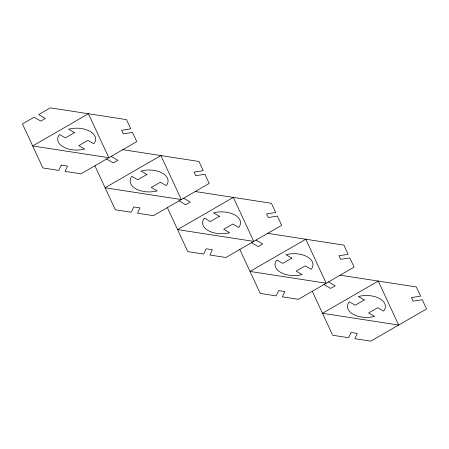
<?xml version="1.0" encoding="UTF-8"?>
<svg xmlns="http://www.w3.org/2000/svg" width="449" height="449" viewBox="0 0 449 449"><rect width="100%" height="100%" fill="white"/><g stroke="black" fill="none" stroke-linecap="round" stroke-linejoin="round"><path stroke-width="0.67" d="M122.79 149.68L198.98 161.466L203.251 170.665L194.086 172.079L195.758 175.677L204.918 174.263L209.189 183.461L153.412 215.66L137.484 213.196L139.936 207.904L133.707 206.938L131.248 212.231L115.32 209.767L94.902 165.776M195.248 191.51L271.437 203.296L275.703 212.495L266.538 213.909L268.21 217.507L277.375 216.092L281.641 225.291L225.869 257.49L209.936 255.026L212.394 249.734L206.158 248.774L203.706 254.061L187.772 251.597L167.359 207.612M267.699 233.34L343.889 245.126L348.16 254.325L338.995 255.745L340.662 259.342L349.827 257.922L354.098 267.121L298.321 299.32L282.387 296.856L284.846 291.564L278.616 290.604L276.157 295.891L260.224 293.427L239.811 249.442M340.151 275.17L416.341 286.956L420.612 296.155L411.447 297.575L413.119 301.172L422.279 299.752L426.55 308.951L370.773 341.15L354.845 338.686L357.297 333.399L351.067 332.434L348.609 337.727L332.681 335.257L312.263 291.272M111.128 156.409L117.834 160.287L113.277 162.92L106.565 159.047M183.585 198.245L190.292 202.117L185.729 204.75L179.022 200.877M256.037 240.075L262.744 243.947L258.181 246.58L251.474 242.707M328.488 281.905L335.201 285.777L330.638 288.41L323.925 284.537M61.255 165.109L58.797 170.401L42.863 167.937L22.45 123.946L34.113 117.217L40.82 121.09L45.383 118.452L38.676 114.579L50.339 107.85L126.528 119.636L130.794 128.829L121.634 130.249L123.301 133.847L132.466 132.433L136.737 141.626L80.96 173.83L65.026 171.366L67.485 166.074L61.255 165.109M88.431 113.743L32.659 145.942L108.849 157.728L88.431 113.743M74.5 132.629L65.374 137.899L59.464 134.487A18.976 10.956 0 0 0 63.23 146.885A18.976 10.956 0 0 0 84.704 149.057L78.794 145.644L87.914 140.374L93.824 143.787A18.976 10.956 0 0 0 90.064 131.389A18.976 10.956 0 0 0 68.59 129.217L74.5 132.629M160.888 155.573L105.111 187.772L181.301 199.558L160.888 155.573M146.952 174.459L137.832 179.729L131.922 176.317A18.976 10.956 0 0 0 135.682 188.715A18.976 10.956 0 0 0 157.156 190.887L151.246 187.474L160.372 182.21L166.282 185.617A18.976 10.956 0 0 0 162.516 173.224A18.976 10.956 0 0 0 141.042 171.047L146.952 174.459M233.34 197.403L177.563 229.602L253.752 241.388L233.34 197.403M219.404 216.295L210.284 221.559L204.374 218.147A18.976 10.956 0 0 0 208.134 230.545A18.976 10.956 0 0 0 229.607 232.717L223.697 229.304L232.823 224.04L238.733 227.452A18.976 10.956 0 0 0 234.973 215.054A18.976 10.956 0 0 0 213.499 212.882L219.404 216.295M305.791 239.233L250.02 271.432L326.21 283.224L305.791 239.233M291.861 258.124L282.735 263.389L276.825 259.977A18.976 10.956 0 0 0 280.591 272.375A18.976 10.956 0 0 0 302.065 274.547L296.155 271.134L305.275 265.87L311.185 269.282A18.976 10.956 0 0 0 307.425 256.884A18.976 10.956 0 0 0 285.951 254.712L291.861 258.124M378.249 281.063L322.472 313.267L398.661 325.054L378.249 281.063M364.313 299.954L355.193 305.219L349.283 301.807A18.976 10.956 0 0 0 353.043 314.205A18.976 10.956 0 0 0 374.517 316.377L368.607 312.97L377.732 307.7L383.642 311.112A18.976 10.956 0 0 0 379.876 298.714A18.976 10.956 0 0 0 358.403 296.542L364.313 299.954"/></g></svg>
